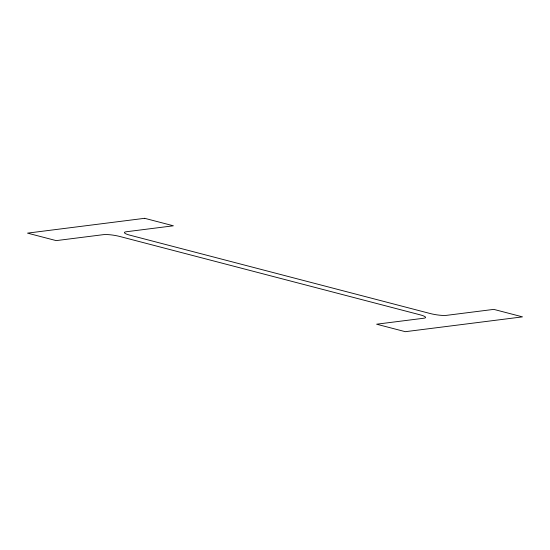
<?xml version="1.0" encoding="UTF-8"?>
<svg xmlns="http://www.w3.org/2000/svg" width="550" height="550" viewBox="0 0 550 550"><rect width="100%" height="100%" fill="white"/><g stroke="black" fill="none" stroke-linecap="round" stroke-linejoin="round"><path stroke-width="0.82" d="M144.678 218.309L27.5 233.131L56.217 240.618L103.366 234.657A11.942 2.056 8.7 0 1 119.68 236.445L420.172 314.841A11.942 2.056 8.7 0 1 423.754 318.237L376.606 324.204L405.322 331.691L522.5 316.869L493.783 309.382L446.634 315.343A11.942 2.056 8.7 0 1 430.32 313.555L129.828 235.159A11.942 2.056 8.7 0 1 126.246 231.763L173.394 225.796L144.678 218.309"/></g></svg>
